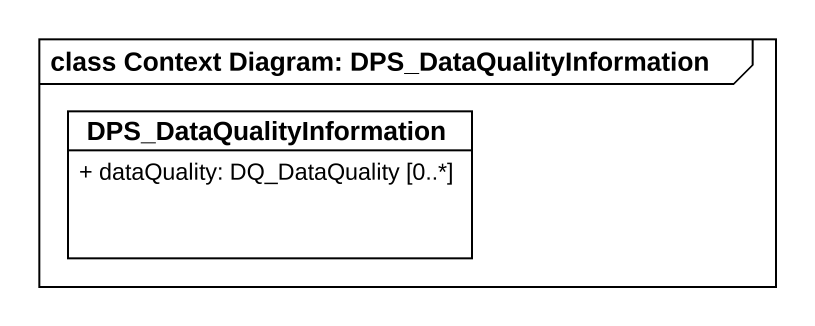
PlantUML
@startuml
mainframe class Context Diagram: DPS_DataQualityInformation
hide circle
hide empty members
skinparam classAttributeIconSize 0
class DPS_DataQualityInformation {
  + dataQuality: DQ_DataQuality [0..*]
}
@enduml
